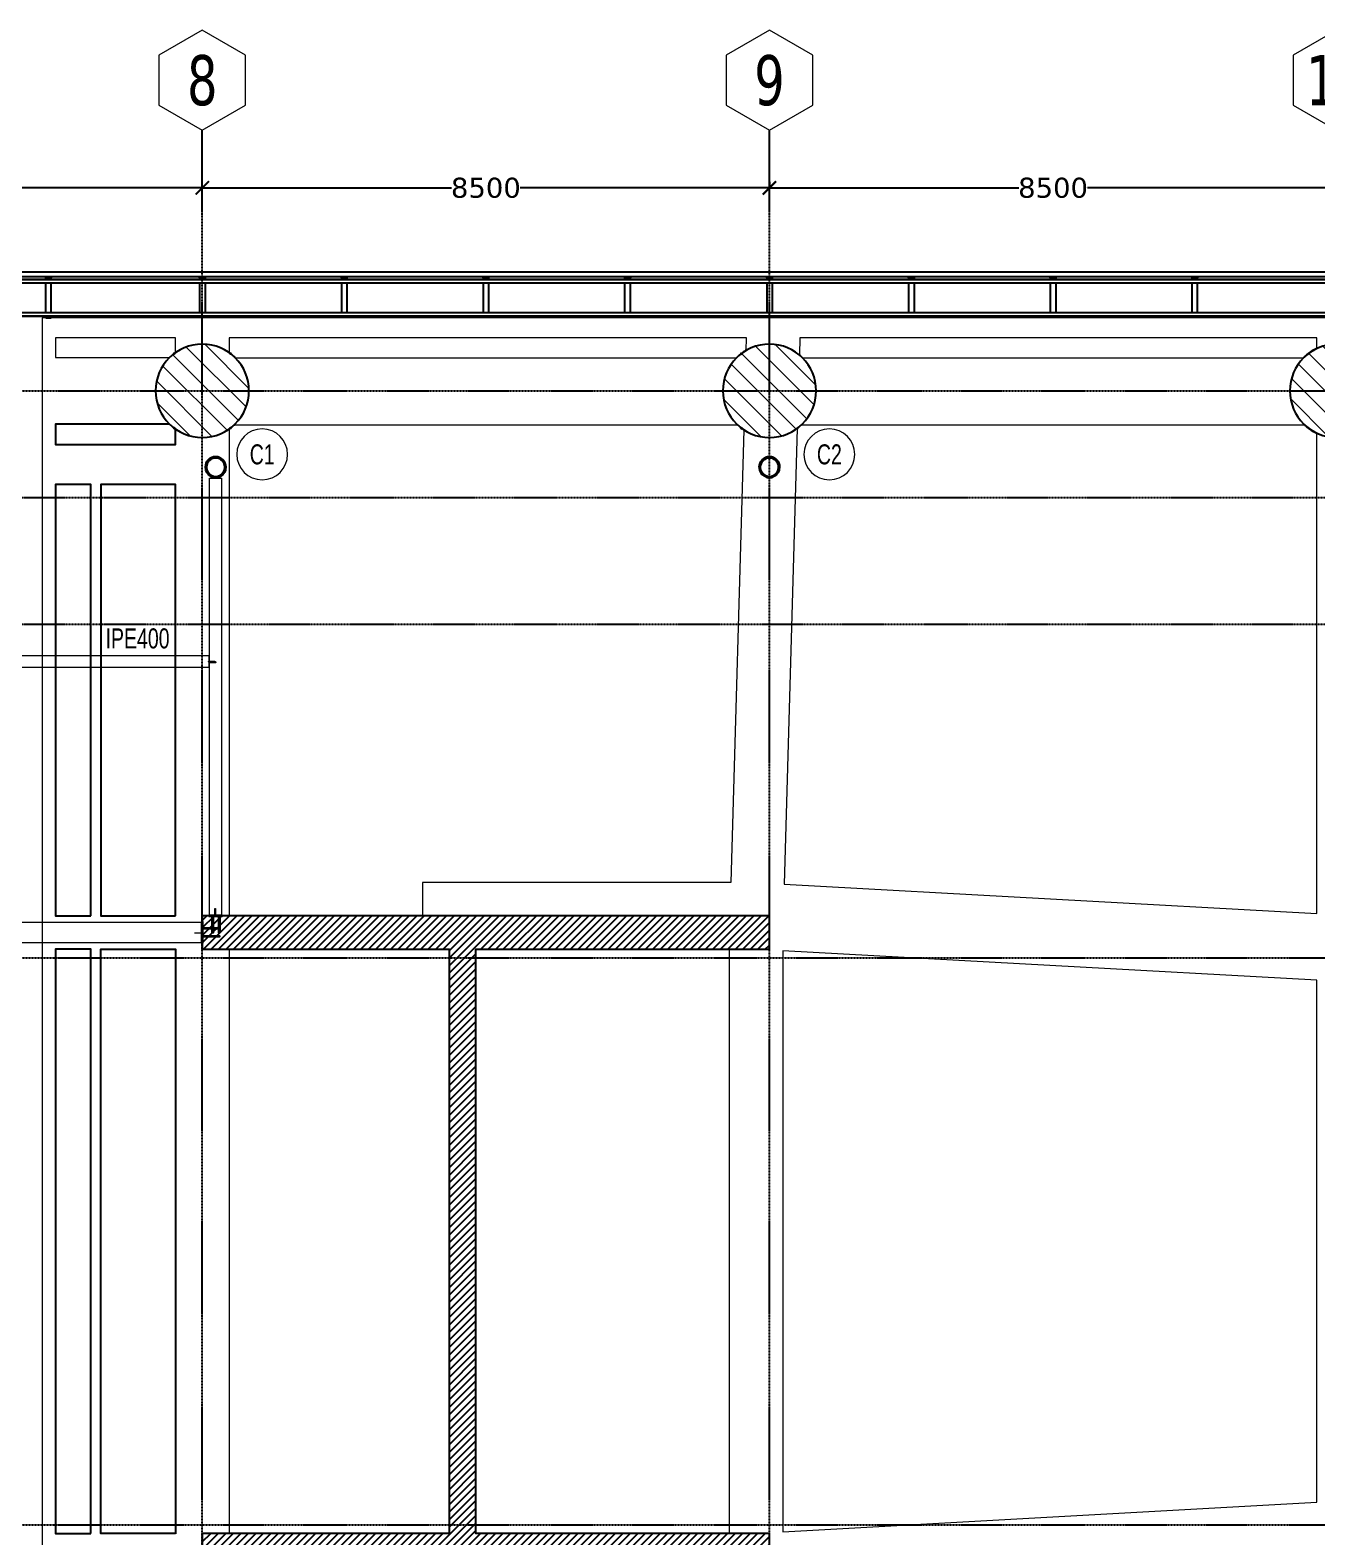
# Model space of a CAD drawing. Header units: millimetres. Extents: x -13767 to 81767, y -11242 to 31862.
# Drawn here: x 5920 to 25203, y 8320 to 30907 of the extents above; entities that cross this region are included whole.
import ezdxf
from ezdxf.enums import TextEntityAlignment as Align

# ---------------------------------------------------------------- set-up
doc = ezdxf.new("R2010")
doc.units = ezdxf.units.MM
doc.header["$LTSCALE"] = 0.95
doc.linetypes.add('Dash', pattern=[0.15875, 0.079375, -0.079375])
doc.linetypes.add('DXK_LINE_DOT3', pattern=[5.9187, 2.979, -0.9799, 0.9799, -0.9799])
for name, color, linetype, lineweight in [('0-1', 250, 'Continuous', 5), ('0-2', 250, 'Dash', 9), ('E_B_PLACA-1', 10, 'Continuous', 25), ('E_B_PLACA-2', 31, 'Continuous', 25), ('E_COLUMNAS', 1, 'Continuous', 18), ('E_COLUMNAS-2', 1, 'Continuous', 25), ('E_COLUMNAS-4', 1, 'Continuous', 35), ('E_TEXTO', 3, 'Continuous', 9), ('E_VIGAS', 5, 'Continuous', 9), ('E_VIGAS-1', 6, 'Continuous', 25), ('E_VIGAS-2', 10, 'Continuous', 25), ('HCB_EJES', 1, 'DXK_LINE_DOT3', 9), ('HCB_VIGAS', 4, 'Continuous', 15), ('S-COLS-HDLN-1', 1, 'Continuous', 35)]:
    doc.layers.add(name, color=color, linetype=linetype, lineweight=lineweight)
for name, color, linetype in [('COTAS', 8, 'Continuous'), ('HCB-ACH_PANT', 253, 'Continuous'), ('HCB-EJES', 1, 'Continuous'), ('HCB-PLATINAS', 5, 'Continuous'), ('HCB-ROTULOS', 2, 'Continuous'), ('HCB_PANTALLAS', 6, 'Continuous'), ('P-PLATINA', 6, 'Continuous')]:
    doc.layers.add(name, color=color, linetype=linetype)
doc.styles.add('Arial Narrow', font='', dxfattribs={"width": 0.85, "height": 0.3})
doc.styles.add('Arial Narrow_2', font='', dxfattribs={"width": 0.85, "height": 0.3})
doc.styles.add('VERDANA', font='verdana.ttf')
doc.styles.get('Arial Narrow').set_extended_font_data('Arial Narrow')
doc.styles.get('Arial Narrow_2').set_extended_font_data('Arial Narrow')
doc.dimstyles.new('1.125', dxfattribs={"dimscale": 0, "dimtxt": 300, "dimasz": 200, "dimexe": 4, "dimexo": 4, "dimgap": 15, "dimtad": 0, "dimdec": 0, "dimzin": 4, "dimdsep": 46, "dimtxsty": 'VERDANA', "dimblk": 'ARCHTICK', "dimcen": -10, "dimclrd": 256, "dimclrt": 3, "dimadec": 0, "dimazin": 0, "dimtfac": 1, "dimtdec": 0, "dimtmove": 2, "dimatfit": 0, "dimldrblk": 'OBLIQUE', "dimfxl": 0.05, "dimtolj": 1, "dimtzin": 0, "dimarcsym": 0})

# ---------------------------------------------------------------- blocks, each defined once
blk = doc.blocks.new('EST_SFM_VIGA-METALICA-SECCION-C - EST_SFM_VIGA-METALICA-UPN160-1558583-_26_00m_N_E_-NIVEL-7 DOC')
at = {"layer": 'E_VIGAS-1'}
for p, q in [((30.113, 0.018), (-30.274, 0.018)), ((-30.269, -0.047), (30.107, -0.047))]:
    blk.add_line(p, q, dxfattribs=at)
blk = doc.blocks.new('EST_SFM_VIGA-METALICA-SECCION-C - EST_SFM_VIGA-METALICA-UPN100-1526554-_26_00m_N_E_-NIVEL-7 DOC')
at = {"layer": 'E_VIGAS-2'}
for p, q in [((34.942, 0.018), (-34.929, 0.018)), ((-34.929, -0.032), (34.942, -0.032))]:
    blk.add_line(p, q, dxfattribs=at)
blk = doc.blocks.new('EST_SFM_VIGA-METALICA-SECCION-C - EST_SFM_VIGA-METALICA-UPN100-1526616-_26_00m_N_E_-NIVEL-7 DOC')
at = {"layer": 'E_VIGAS-2'}
for p, q in [((29.794, 0.032), (-30.582, 0.032)), ((-30.582, -0.018), (29.794, -0.018))]:
    blk.add_line(p, q, dxfattribs=at)
blk = doc.blocks.new('DCTIB_CNI_EST_MOD-1A-FAC_0001_rvt-1-_26_00m_N_E_-NIVEL-7 DOC')
at = {"layer": 'E_B_PLACA-1'}
for p, q in [((-75.147, 167.83), (-5.177, 167.83)), ((-9.976, 167.28), (-70.353, 167.28))]:
    blk.add_line(p, q, dxfattribs=at)
at = {"layer": 'E_B_PLACA-2'}
for p, q in [((-5.177, 167.83), (-75.147, 167.83)), ((-70.353, 167.28), (-9.976, 167.28))]:
    blk.add_line(p, q, dxfattribs=at)
at = {"layer": 'E_VIGAS-1'}
for p, q in [((-68.008, 167.859), (-67.98, 167.859)), ((-68.008, 167.858), (-68.008, 167.859)), ((-67.926, 167.858), (-68.008, 167.858)), ((-68.008, 167.83), (-68.008, 167.858)), ((-67.97, 167.864), (-67.97, 167.878)), ((-67.97, 167.859), (-67.97, 167.864)), ((-67.965, 167.878), (-67.965, 167.864)), ((-67.965, 167.864), (-67.965, 167.859)), ((-67.954, 167.859), (-67.926, 167.859)), ((-67.926, 167.859), (-67.926, 167.858)), ((-67.926, 167.83), (-67.926, 167.858)), ((-65.703, 167.858), (-65.703, 167.859)), ((-65.703, 167.859), (-65.675, 167.859)), ((-65.621, 167.858), (-65.703, 167.858)), ((-65.703, 167.858), (-65.703, 167.83)), ((-65.665, 167.864), (-65.665, 167.878)), ((-65.665, 167.859), (-65.665, 167.864)), ((-65.66, 167.878), (-65.66, 167.864)), ((-65.66, 167.864), (-65.66, 167.859)), ((-65.649, 167.859), (-65.621, 167.859)), ((-65.621, 167.859), (-65.621, 167.858)), ((-65.621, 167.858), (-65.621, 167.83)), ((-63.578, 167.858), (-63.578, 167.859)), ((-63.578, 167.859), (-63.55, 167.859)), ((-63.496, 167.858), (-63.578, 167.858)), ((-63.578, 167.858), (-63.578, 167.83)), ((-63.54, 167.864), (-63.54, 167.878)), ((-63.54, 167.859), (-63.54, 167.864)), ((-63.535, 167.878), (-63.535, 167.864)), ((-63.535, 167.864), (-63.535, 167.859)), ((-63.524, 167.859), (-63.496, 167.859)), ((-63.496, 167.859), (-63.496, 167.858)), ((-63.496, 167.858), (-63.496, 167.83)), ((-61.453, 167.858), (-61.453, 167.859)), ((-61.453, 167.859), (-61.425, 167.859)), ((-61.371, 167.858), (-61.453, 167.858)), ((-61.453, 167.858), (-61.453, 167.83)), ((-61.415, 167.864), (-61.415, 167.878)), ((-61.415, 167.859), (-61.415, 167.864)), ((-61.41, 167.878), (-61.41, 167.864)), ((-61.41, 167.864), (-61.41, 167.859)), ((-61.399, 167.859), (-61.371, 167.859)), ((-61.371, 167.859), (-61.371, 167.858)), ((-61.371, 167.858), (-61.371, 167.83)), ((-59.328, 167.859), (-59.3, 167.859)), ((-59.328, 167.858), (-59.328, 167.859)), ((-59.246, 167.858), (-59.328, 167.858)), ((-59.328, 167.83), (-59.328, 167.858)), ((-59.29, 167.864), (-59.29, 167.878)), ((-59.29, 167.859), (-59.29, 167.864)), ((-59.285, 167.878), (-59.285, 167.864)), ((-59.285, 167.864), (-59.285, 167.859)), ((-59.274, 167.859), (-59.246, 167.859)), ((-59.246, 167.859), (-59.246, 167.858)), ((-59.246, 167.83), (-59.246, 167.858)), ((-57.203, 167.858), (-57.203, 167.859)), ((-57.203, 167.859), (-57.176, 167.859)), ((-57.121, 167.858), (-57.203, 167.858)), ((-57.203, 167.858), (-57.203, 167.83)), ((-57.165, 167.864), (-57.165, 167.878)), ((-57.165, 167.859), (-57.165, 167.864)), ((-57.16, 167.878), (-57.16, 167.864)), ((-57.16, 167.864), (-57.16, 167.859)), ((-57.149, 167.859), (-57.121, 167.859)), ((-57.121, 167.859), (-57.121, 167.858)), ((-57.121, 167.858), (-57.121, 167.83)), ((-55.078, 167.858), (-55.078, 167.859)), ((-55.078, 167.859), (-55.05, 167.859)), ((-54.996, 167.858), (-55.078, 167.858)), ((-55.078, 167.858), (-55.078, 167.83)), ((-55.04, 167.864), (-55.04, 167.878)), ((-55.04, 167.859), (-55.04, 167.864)), ((-55.035, 167.878), (-55.035, 167.864)), ((-55.035, 167.864), (-55.035, 167.859)), ((-55.024, 167.859), (-54.996, 167.859)), ((-54.996, 167.859), (-54.996, 167.858)), ((-54.996, 167.858), (-54.996, 167.83)), ((-52.953, 167.858), (-52.953, 167.859)), ((-52.953, 167.859), (-52.925, 167.859)), ((-52.871, 167.858), (-52.953, 167.858)), ((-52.953, 167.858), (-52.953, 167.83)), ((-52.915, 167.864), (-52.915, 167.878)), ((-52.915, 167.859), (-52.915, 167.864)), ((-52.91, 167.878), (-52.91, 167.864)), ((-52.91, 167.864), (-52.91, 167.859)), ((-52.899, 167.859), (-52.871, 167.859)), ((-52.871, 167.859), (-52.871, 167.858)), ((-52.871, 167.858), (-52.871, 167.83)), ((-50.828, 167.859), (-50.8, 167.859)), ((-50.828, 167.858), (-50.828, 167.859)), ((-50.746, 167.858), (-50.828, 167.858)), ((-50.828, 167.83), (-50.828, 167.858)), ((-50.79, 167.864), (-50.79, 167.878)), ((-50.79, 167.859), (-50.79, 167.864)), ((-50.785, 167.878), (-50.785, 167.864)), ((-50.785, 167.864), (-50.785, 167.859)), ((-50.774, 167.859), (-50.746, 167.859)), ((-50.746, 167.859), (-50.746, 167.858)), ((-50.746, 167.83), (-50.746, 167.858)), ((-68.008, 167.252), (-68.008, 167.28)), ((-67.926, 167.252), (-68.008, 167.252)), ((-67.926, 167.252), (-67.926, 167.28)), ((-65.703, 167.28), (-65.703, 167.263)), ((-65.621, 167.263), (-65.703, 167.263)), ((-65.621, 167.28), (-65.621, 167.263)), ((-63.578, 167.28), (-63.578, 167.263)), ((-63.496, 167.263), (-63.578, 167.263)), ((-63.496, 167.28), (-63.496, 167.263)), ((-61.453, 167.28), (-61.453, 167.263)), ((-61.371, 167.263), (-61.453, 167.263)), ((-61.371, 167.28), (-61.371, 167.263)), ((-59.328, 167.263), (-59.328, 167.28)), ((-59.246, 167.263), (-59.328, 167.263)), ((-59.246, 167.263), (-59.246, 167.28)), ((-57.203, 167.28), (-57.203, 167.263)), ((-57.121, 167.263), (-57.203, 167.263)), ((-57.121, 167.28), (-57.121, 167.263)), ((-55.078, 167.28), (-55.078, 167.263)), ((-54.996, 167.263), (-55.078, 167.263)), ((-54.996, 167.28), (-54.996, 167.263)), ((-52.953, 167.28), (-52.953, 167.26)), ((-52.871, 167.26), (-52.953, 167.26)), ((-52.871, 167.28), (-52.871, 167.26)), ((-50.828, 167.263), (-50.828, 167.28)), ((-50.746, 167.263), (-50.828, 167.263)), ((-50.746, 167.263), (-50.746, 167.28))]:
    blk.add_line(p, q, dxfattribs=at)
for points, knots in [([(-67.97, 167.864), (-67.97, 167.863), (-67.97, 167.862), (-67.972, 167.86), (-67.973, 167.86), (-67.975, 167.859), (-67.976, 167.859), (-67.977, 167.859), (-67.979, 167.859), (-67.98, 167.859)], [0, 0, 0, 0, 0.285714, 0.428571, 0.571429, 0.678571, 0.732143, 0.785714, 1, 1, 1, 1]), ([(-67.98, 167.859), (-67.979, 167.859), (-67.978, 167.859), (-67.975, 167.859), (-67.973, 167.86), (-67.971, 167.86), (-67.97, 167.862), (-67.97, 167.863), (-67.97, 167.864)], [0, 0, 0, 0, 0.142857, 0.285714, 0.428571, 0.571429, 0.785714, 1, 1, 1, 1]), ([(-67.965, 167.864), (-67.965, 167.863), (-67.964, 167.862), (-67.963, 167.86), (-67.961, 167.86), (-67.96, 167.859), (-67.959, 167.859), (-67.957, 167.859), (-67.955, 167.859), (-67.954, 167.859)], [0, 0, 0, 0, 0.285714, 0.428571, 0.571429, 0.678571, 0.732143, 0.785714, 1, 1, 1, 1]), ([(-67.954, 167.859), (-67.955, 167.859), (-67.956, 167.859), (-67.959, 167.859), (-67.961, 167.86), (-67.963, 167.86), (-67.964, 167.862), (-67.965, 167.863), (-67.965, 167.864)], [0, 0, 0, 0, 0.142857, 0.285714, 0.428571, 0.571429, 0.785714, 1, 1, 1, 1]), ([(-65.675, 167.859), (-65.674, 167.859), (-65.673, 167.859), (-65.67, 167.859), (-65.668, 167.86), (-65.666, 167.86), (-65.665, 167.862), (-65.665, 167.863), (-65.665, 167.864)], [0, 0, 0, 0, 0.142857, 0.285714, 0.428571, 0.571429, 0.785714, 1, 1, 1, 1]), ([(-65.665, 167.864), (-65.665, 167.863), (-65.665, 167.862), (-65.667, 167.86), (-65.668, 167.86), (-65.67, 167.859), (-65.671, 167.859), (-65.672, 167.859), (-65.674, 167.859), (-65.675, 167.859)], [0, 0, 0, 0, 0.285714, 0.428571, 0.571429, 0.678571, 0.732143, 0.785714, 1, 1, 1, 1]), ([(-65.649, 167.859), (-65.65, 167.859), (-65.651, 167.859), (-65.654, 167.859), (-65.656, 167.86), (-65.658, 167.86), (-65.659, 167.862), (-65.66, 167.863), (-65.66, 167.864)], [0, 0, 0, 0, 0.142857, 0.285714, 0.428571, 0.571429, 0.785714, 1, 1, 1, 1]), ([(-65.66, 167.864), (-65.66, 167.863), (-65.659, 167.862), (-65.658, 167.86), (-65.656, 167.86), (-65.655, 167.859), (-65.654, 167.859), (-65.652, 167.859), (-65.65, 167.859), (-65.649, 167.859)], [0, 0, 0, 0, 0.285714, 0.428571, 0.571429, 0.678571, 0.732143, 0.785714, 1, 1, 1, 1]), ([(-63.55, 167.859), (-63.549, 167.859), (-63.548, 167.859), (-63.545, 167.859), (-63.543, 167.86), (-63.541, 167.86), (-63.54, 167.862), (-63.54, 167.863), (-63.54, 167.864)], [0, 0, 0, 0, 0.142857, 0.285714, 0.428571, 0.571429, 0.785714, 1, 1, 1, 1]), ([(-63.54, 167.864), (-63.54, 167.863), (-63.54, 167.862), (-63.542, 167.86), (-63.543, 167.86), (-63.545, 167.859), (-63.546, 167.859), (-63.547, 167.859), (-63.549, 167.859), (-63.55, 167.859)], [0, 0, 0, 0, 0.285714, 0.428571, 0.571429, 0.678571, 0.732143, 0.785714, 1, 1, 1, 1]), ([(-63.524, 167.859), (-63.525, 167.859), (-63.526, 167.859), (-63.529, 167.859), (-63.531, 167.86), (-63.533, 167.86), (-63.534, 167.862), (-63.535, 167.863), (-63.535, 167.864)], [0, 0, 0, 0, 0.142857, 0.285714, 0.428571, 0.571429, 0.785714, 1, 1, 1, 1]), ([(-63.535, 167.864), (-63.535, 167.863), (-63.534, 167.862), (-63.533, 167.86), (-63.531, 167.86), (-63.53, 167.859), (-63.529, 167.859), (-63.527, 167.859), (-63.525, 167.859), (-63.524, 167.859)], [0, 0, 0, 0, 0.285714, 0.428571, 0.571429, 0.678571, 0.732143, 0.785714, 1, 1, 1, 1]), ([(-61.425, 167.859), (-61.424, 167.859), (-61.423, 167.859), (-61.42, 167.859), (-61.418, 167.86), (-61.416, 167.86), (-61.415, 167.862), (-61.415, 167.863), (-61.415, 167.864)], [0, 0, 0, 0, 0.142857, 0.285714, 0.428571, 0.571429, 0.785714, 1, 1, 1, 1]), ([(-61.415, 167.864), (-61.415, 167.863), (-61.415, 167.862), (-61.417, 167.86), (-61.418, 167.86), (-61.42, 167.859), (-61.421, 167.859), (-61.422, 167.859), (-61.424, 167.859), (-61.425, 167.859)], [0, 0, 0, 0, 0.285714, 0.428571, 0.571429, 0.678571, 0.732143, 0.785714, 1, 1, 1, 1]), ([(-61.399, 167.859), (-61.4, 167.859), (-61.401, 167.859), (-61.404, 167.859), (-61.406, 167.86), (-61.408, 167.86), (-61.409, 167.862), (-61.41, 167.863), (-61.41, 167.864)], [0, 0, 0, 0, 0.142857, 0.285714, 0.428571, 0.571429, 0.785714, 1, 1, 1, 1]), ([(-61.41, 167.864), (-61.41, 167.863), (-61.409, 167.862), (-61.408, 167.86), (-61.406, 167.86), (-61.405, 167.859), (-61.404, 167.859), (-61.402, 167.859), (-61.4, 167.859), (-61.399, 167.859)], [0, 0, 0, 0, 0.285714, 0.428571, 0.571429, 0.678571, 0.732143, 0.785714, 1, 1, 1, 1]), ([(-59.29, 167.864), (-59.29, 167.863), (-59.29, 167.862), (-59.292, 167.86), (-59.293, 167.86), (-59.295, 167.859), (-59.296, 167.859), (-59.297, 167.859), (-59.299, 167.859), (-59.3, 167.859)], [0, 0, 0, 0, 0.285714, 0.428571, 0.571429, 0.678571, 0.732143, 0.785714, 1, 1, 1, 1]), ([(-59.3, 167.859), (-59.299, 167.859), (-59.298, 167.859), (-59.295, 167.859), (-59.293, 167.86), (-59.291, 167.86), (-59.29, 167.862), (-59.29, 167.863), (-59.29, 167.864)], [0, 0, 0, 0, 0.142857, 0.285714, 0.428571, 0.571429, 0.785714, 1, 1, 1, 1]), ([(-59.285, 167.864), (-59.285, 167.863), (-59.284, 167.862), (-59.283, 167.86), (-59.281, 167.86), (-59.28, 167.859), (-59.279, 167.859), (-59.277, 167.859), (-59.275, 167.859), (-59.274, 167.859)], [0, 0, 0, 0, 0.285714, 0.428571, 0.571429, 0.678571, 0.732143, 0.785714, 1, 1, 1, 1]), ([(-59.274, 167.859), (-59.275, 167.859), (-59.276, 167.859), (-59.279, 167.859), (-59.281, 167.86), (-59.283, 167.86), (-59.284, 167.862), (-59.285, 167.863), (-59.285, 167.864)], [0, 0, 0, 0, 0.142857, 0.285714, 0.428571, 0.571429, 0.785714, 1, 1, 1, 1]), ([(-57.176, 167.859), (-57.175, 167.859), (-57.173, 167.859), (-57.171, 167.859), (-57.168, 167.86), (-57.167, 167.86), (-57.165, 167.862), (-57.165, 167.863), (-57.165, 167.864)], [0, 0, 0, 0, 0.142857, 0.285714, 0.428571, 0.571429, 0.785714, 1, 1, 1, 1]), ([(-57.165, 167.864), (-57.165, 167.863), (-57.165, 167.862), (-57.167, 167.86), (-57.168, 167.86), (-57.17, 167.859), (-57.171, 167.859), (-57.173, 167.859), (-57.174, 167.859), (-57.176, 167.859)], [0, 0, 0, 0, 0.285714, 0.428571, 0.571429, 0.678571, 0.732143, 0.785714, 1, 1, 1, 1]), ([(-57.149, 167.859), (-57.15, 167.859), (-57.152, 167.859), (-57.154, 167.859), (-57.156, 167.86), (-57.158, 167.86), (-57.16, 167.862), (-57.16, 167.863), (-57.16, 167.864)], [0, 0, 0, 0, 0.142857, 0.285714, 0.428571, 0.571429, 0.785714, 1, 1, 1, 1]), ([(-57.16, 167.864), (-57.16, 167.863), (-57.159, 167.862), (-57.158, 167.86), (-57.156, 167.86), (-57.155, 167.859), (-57.154, 167.859), (-57.152, 167.859), (-57.15, 167.859), (-57.149, 167.859)], [0, 0, 0, 0, 0.285714, 0.428571, 0.571429, 0.678571, 0.732143, 0.785714, 1, 1, 1, 1]), ([(-55.05, 167.859), (-55.049, 167.859), (-55.048, 167.859), (-55.045, 167.859), (-55.043, 167.86), (-55.041, 167.86), (-55.04, 167.862), (-55.04, 167.863), (-55.04, 167.864)], [0, 0, 0, 0, 0.142857, 0.285714, 0.428571, 0.571429, 0.785714, 1, 1, 1, 1]), ([(-55.04, 167.864), (-55.04, 167.863), (-55.04, 167.862), (-55.042, 167.86), (-55.043, 167.86), (-55.045, 167.859), (-55.046, 167.859), (-55.047, 167.859), (-55.049, 167.859), (-55.05, 167.859)], [0, 0, 0, 0, 0.285714, 0.428571, 0.571429, 0.678571, 0.732143, 0.785714, 1, 1, 1, 1]), ([(-55.024, 167.859), (-55.025, 167.859), (-55.026, 167.859), (-55.029, 167.859), (-55.031, 167.86), (-55.033, 167.86), (-55.034, 167.862), (-55.035, 167.863), (-55.035, 167.864)], [0, 0, 0, 0, 0.142857, 0.285714, 0.428571, 0.571429, 0.785714, 1, 1, 1, 1]), ([(-55.035, 167.864), (-55.035, 167.863), (-55.034, 167.862), (-55.033, 167.86), (-55.031, 167.86), (-55.03, 167.859), (-55.029, 167.859), (-55.027, 167.859), (-55.025, 167.859), (-55.024, 167.859)], [0, 0, 0, 0, 0.285714, 0.428571, 0.571429, 0.678571, 0.732143, 0.785714, 1, 1, 1, 1]), ([(-52.925, 167.859), (-52.924, 167.859), (-52.923, 167.859), (-52.92, 167.859), (-52.918, 167.86), (-52.916, 167.86), (-52.915, 167.862), (-52.915, 167.863), (-52.915, 167.864)], [0, 0, 0, 0, 0.142857, 0.285714, 0.428571, 0.571429, 0.785714, 1, 1, 1, 1]), ([(-52.915, 167.864), (-52.915, 167.863), (-52.915, 167.862), (-52.917, 167.86), (-52.918, 167.86), (-52.92, 167.859), (-52.921, 167.859), (-52.922, 167.859), (-52.924, 167.859), (-52.925, 167.859)], [0, 0, 0, 0, 0.285714, 0.428571, 0.571429, 0.678571, 0.732143, 0.785714, 1, 1, 1, 1]), ([(-52.899, 167.859), (-52.9, 167.859), (-52.901, 167.859), (-52.904, 167.859), (-52.906, 167.86), (-52.908, 167.86), (-52.909, 167.862), (-52.91, 167.863), (-52.91, 167.864)], [0, 0, 0, 0, 0.142857, 0.285714, 0.428571, 0.571429, 0.785714, 1, 1, 1, 1]), ([(-52.91, 167.864), (-52.91, 167.863), (-52.909, 167.862), (-52.908, 167.86), (-52.906, 167.86), (-52.905, 167.859), (-52.904, 167.859), (-52.902, 167.859), (-52.9, 167.859), (-52.899, 167.859)], [0, 0, 0, 0, 0.285714, 0.428571, 0.571429, 0.678571, 0.732143, 0.785714, 1, 1, 1, 1]), ([(-50.79, 167.864), (-50.79, 167.863), (-50.79, 167.862), (-50.792, 167.86), (-50.793, 167.86), (-50.795, 167.859), (-50.796, 167.859), (-50.797, 167.859), (-50.799, 167.859), (-50.8, 167.859)], [0, 0, 0, 0, 0.285714, 0.428571, 0.571429, 0.678571, 0.732143, 0.785714, 1, 1, 1, 1]), ([(-50.8, 167.859), (-50.799, 167.859), (-50.798, 167.859), (-50.795, 167.859), (-50.793, 167.86), (-50.791, 167.86), (-50.79, 167.862), (-50.79, 167.863), (-50.79, 167.864)], [0, 0, 0, 0, 0.142857, 0.285714, 0.428571, 0.571429, 0.785714, 1, 1, 1, 1]), ([(-50.785, 167.864), (-50.785, 167.863), (-50.784, 167.862), (-50.783, 167.86), (-50.781, 167.86), (-50.78, 167.859), (-50.779, 167.859), (-50.777, 167.859), (-50.775, 167.859), (-50.774, 167.859)], [0, 0, 0, 0, 0.285714, 0.428571, 0.571429, 0.678571, 0.732143, 0.785714, 1, 1, 1, 1]), ([(-50.774, 167.859), (-50.775, 167.859), (-50.776, 167.859), (-50.779, 167.859), (-50.781, 167.86), (-50.783, 167.86), (-50.784, 167.862), (-50.785, 167.863), (-50.785, 167.864)], [0, 0, 0, 0, 0.142857, 0.285714, 0.428571, 0.571429, 0.785714, 1, 1, 1, 1])]:
    blk.add_open_spline(points, degree=3, knots=knots, dxfattribs=at)
at = {"layer": 'E_VIGAS-2'}
for p, q in [((-68.008, 167.33), (-68.008, 167.78)), ((-67.926, 167.33), (-67.926, 167.78)), ((-65.703, 167.78), (-65.703, 167.33)), ((-65.621, 167.78), (-65.621, 167.33)), ((-63.578, 167.78), (-63.578, 167.33)), ((-63.496, 167.78), (-63.496, 167.33)), ((-61.453, 167.78), (-61.453, 167.33)), ((-61.371, 167.78), (-61.371, 167.33)), ((-59.328, 167.33), (-59.328, 167.78)), ((-59.246, 167.33), (-59.246, 167.78)), ((-57.203, 167.78), (-57.203, 167.33)), ((-57.121, 167.78), (-57.121, 167.33)), ((-55.078, 167.78), (-55.078, 167.33)), ((-54.996, 167.78), (-54.996, 167.33)), ((-52.953, 167.78), (-52.953, 167.33)), ((-52.871, 167.78), (-52.871, 167.33)), ((-50.828, 167.33), (-50.828, 167.78)), ((-50.746, 167.33), (-50.746, 167.78))]:
    blk.add_line(p, q, dxfattribs=at)
at = {"layer": 'E_VIGAS-1'}
for name, p in [('EST_SFM_VIGA-METALICA-SECCION-C - EST_SFM_VIGA-METALICA-UPN160-1558583-_26_00m_N_E_-NIVEL-7 DOC', (-40.084, 167.925)), ('EST_SFM_VIGA-METALICA-SECCION-C - EST_SFM_VIGA-METALICA-UPN100-1526554-_26_00m_N_E_-NIVEL-7 DOC', (-40.169, 167.812)), ('EST_SFM_VIGA-METALICA-SECCION-C - EST_SFM_VIGA-METALICA-UPN100-1526616-_26_00m_N_E_-NIVEL-7 DOC', (-39.77, 167.298))]:
    blk.add_blockref(name, p, dxfattribs=at)
blk = doc.blocks.new('EST_SCM_COLUMNA-SECCION-CIRCULAR - EST_SCM_COLUMNA-CONCRETO-CIRCULAR_Ø_140cm-1247708-_26_00m_N_E_-NIVEL-7 DOC')
at = {"layer": 'E_COLUMNAS'}
h = blk.add_hatch(dxfattribs=at)
h.set_pattern_fill('FP_10', color=256, style=0, pattern_type=2)
h.set_pattern_definition([(135, (65.662, -166.162), (-0.15909903, -0.15909903), [])])
h.paths.add_polyline_path([(0, -0.7), (0.091, -0.694), (0.181, -0.676), (0.268, -0.647), (0.35, -0.606), (0.426, -0.555), (0.495, -0.495), (0.555, -0.426), (0.606, -0.35), (0.647, -0.268), (0.676, -0.181), (0.694, -0.091), (0.7, 0), (0.694, 0.093), (0.675, 0.183), (0.645, 0.271), (0.603, 0.354), (0.551, 0.431), (0.489, 0.5), (0.426, 0.555), (0.339, 0.612), (0.255, 0.651), (0.169, 0.679), (0.079, 0.695), (0, 0.7), (-0.091, 0.694), (-0.181, 0.676), (-0.268, 0.647), (-0.35, 0.606), (-0.426, 0.555), (-0.495, 0.495), (-0.555, 0.426), (-0.606, 0.35), (-0.649, 0.261), (-0.676, 0.181), (-0.694, 0.091), (-0.7, 0), (-0.694, -0.093), (-0.675, -0.183), (-0.645, -0.271), (-0.603, -0.354), (-0.551, -0.431), (-0.489, -0.5), (-0.426, -0.555), (-0.35, -0.606), (-0.255, -0.651), (-0.172, -0.678), (-0.091, -0.694)])
at = {"layer": 'E_COLUMNAS-2'}
for start, end in [(0, 180), (180, 0)]:
    blk.add_arc((0, 0), 0.7, start, end, dxfattribs=at)
blk = doc.blocks.new('EST_SCM_COLUMNA-SECCION-CIRCULAR - EST_SCM_COLUMNA-CONCRETO-CIRCULAR_Ø_140cm-V12-_26_00m_N_E_-NIVEL-7 DOC')
at = {"layer": 'E_COLUMNAS'}
h = blk.add_hatch(dxfattribs=at)
h.set_pattern_fill('FP_11', color=256, style=0, pattern_type=2)
h.set_pattern_definition([(135, (48.662, -166.162), (-0.15909903, -0.15909903), [])])
h.paths.add_polyline_path([(0, -0.7), (0.091, -0.694), (0.181, -0.676), (0.268, -0.647), (0.35, -0.606), (0.426, -0.555), (0.495, -0.495), (0.555, -0.426), (0.606, -0.35), (0.647, -0.268), (0.676, -0.181), (0.694, -0.091), (0.7, 0), (0.694, 0.093), (0.675, 0.183), (0.645, 0.271), (0.603, 0.354), (0.551, 0.431), (0.485, 0.503), (0.426, 0.555), (0.347, 0.608), (0.265, 0.648), (0.179, 0.677), (0.089, 0.694), (0, 0.7), (-0.091, 0.694), (-0.181, 0.676), (-0.268, 0.647), (-0.35, 0.606), (-0.426, 0.555), (-0.495, 0.495), (-0.555, 0.426), (-0.606, 0.35), (-0.649, 0.261), (-0.676, 0.181), (-0.694, 0.091), (-0.7, 0), (-0.694, -0.093), (-0.675, -0.183), (-0.645, -0.271), (-0.603, -0.354), (-0.551, -0.431), (-0.487, -0.502), (-0.426, -0.555), (-0.347, -0.608), (-0.265, -0.648), (-0.179, -0.677), (-0.091, -0.694)])
at = {"layer": 'E_COLUMNAS-2'}
for start, end in [(0, 180), (180, 0)]:
    blk.add_arc((0, 0), 0.7, start, end, dxfattribs=at)
blk = doc.blocks.new('EST_SCM_COLUMNA-METALICA-SECCION-CIRCULAR - EST_SCM_COLUMNA-TUBULAR-CIRCULAR_PTEØ_12__e_10_3mm-2692969-_26_00m_N_E_-NIVEL-7 DOC')
at = {"layer": 'S-COLS-HDLN-1'}
for radius, start, end in [(0.152, 0, 180), (0.152, 180, 0), (0.142, 0, 180), (0.142, 180, 0)]:
    blk.add_arc((0, 0), radius, start, end, dxfattribs=at)
blk = doc.blocks.new('_ArchTick')
at = {"color": 0, "linetype": 'ByBlock', "const_width": 0.15}
blk.add_lwpolyline([(-0.5, -0.5), (0.5, 0.5)], dxfattribs=at)
blk = doc.blocks.new('*D112')
at = {"layer": 'COTAS', "color": 0, "lineweight": -2, "transparency": 16777216}
blk.add_line((0, 28629), (0, 28538), dxfattribs=at)
at = {"layer": 'COTAS', "lineweight": -2, "transparency": 16777216}
for p, q in [((0, 28542), (3736, 28542)), ((8500, 28542), (4764, 28542))]:
    blk.add_line(p, q, dxfattribs=at)
at = {"layer": 'Defpoints', "color": 0, "transparency": 16777216}
for p in [(0, 28633), (8500, 28542), (8500, 28542)]:
    blk.add_point(p, dxfattribs=at)
at = {"layer": 'COTAS', "lineweight": -2, "transparency": 16777216, "xscale": 200, "yscale": 200, "zscale": 200, "rotation": 180}
blk.add_blockref('_ArchTick', (0, 28542), dxfattribs=at)
at = {"layer": 'COTAS', "lineweight": -2, "transparency": 16777216, "xscale": 200, "yscale": 200, "zscale": 200}
blk.add_blockref('_ArchTick', (8500, 28542), dxfattribs=at)
at = {"layer": 'COTAS', "color": 3, "transparency": 16777216, "insert": (4250, 28542), "char_height": 300, "attachment_point": 5, "style": 'VERDANA'}
blk.add_mtext('\\A1;8500', dxfattribs=at)
blk = doc.blocks.new('_Oblique')
at = {"color": 0, "linetype": 'ByBlock', "lineweight": -2}
blk.add_line((-0.5, -0.5), (0.5, 0.5), dxfattribs=at)
blk = doc.blocks.new('*D113')
at = {"layer": 'COTAS', "lineweight": -2, "transparency": 16777216}
for p, q in [((8500, 28542), (12236, 28542)), ((17000, 28542), (13264, 28542))]:
    blk.add_line(p, q, dxfattribs=at)
at = {"layer": 'COTAS', "color": 0, "lineweight": -2, "transparency": 16777216}
blk.add_line((17000, 28635), (17000, 28538), dxfattribs=at)
at = {"layer": 'Defpoints', "color": 0, "transparency": 16777216}
for p in [(8500, 28542), (17000, 28639), (17000, 28542)]:
    blk.add_point(p, dxfattribs=at)
at = {"layer": 'COTAS', "lineweight": -2, "transparency": 16777216, "xscale": 200, "yscale": 200, "zscale": 200, "rotation": 180}
blk.add_blockref('_ArchTick', (8500, 28542), dxfattribs=at)
at = {"layer": 'COTAS', "lineweight": -2, "transparency": 16777216, "xscale": 200, "yscale": 200, "zscale": 200}
blk.add_blockref('_ArchTick', (17000, 28542), dxfattribs=at)
at = {"layer": 'COTAS', "color": 3, "transparency": 16777216, "insert": (12750, 28542), "char_height": 300, "attachment_point": 5, "style": 'VERDANA'}
blk.add_mtext('\\A1;8500', dxfattribs=at)
blk = doc.blocks.new('*D114')
at = {"layer": 'COTAS', "color": 0, "lineweight": -2, "transparency": 16777216}
blk.add_line((25500, 28763), (25500, 28538), dxfattribs=at)
at = {"layer": 'COTAS', "lineweight": -2, "transparency": 16777216}
for p, q in [((17000, 28542), (20736, 28542)), ((25500, 28542), (21764, 28542))]:
    blk.add_line(p, q, dxfattribs=at)
at = {"layer": 'Defpoints', "color": 0, "transparency": 16777216}
for p in [(25500, 28767), (17000, 28542), (25500, 28542)]:
    blk.add_point(p, dxfattribs=at)
at = {"layer": 'COTAS', "lineweight": -2, "transparency": 16777216, "xscale": 200, "yscale": 200, "zscale": 200, "rotation": 180}
blk.add_blockref('_ArchTick', (17000, 28542), dxfattribs=at)
at = {"layer": 'COTAS', "lineweight": -2, "transparency": 16777216, "xscale": 200, "yscale": 200, "zscale": 200}
blk.add_blockref('_ArchTick', (25500, 28542), dxfattribs=at)
at = {"layer": 'COTAS', "color": 3, "transparency": 16777216, "insert": (21250, 28542), "char_height": 300, "attachment_point": 5, "style": 'VERDANA'}
blk.add_mtext('\\A1;8500', dxfattribs=at)
blk = doc.blocks.new('CNI_TAG COLUMNAS CONCRETO MARCA - CNI_COLUMNA CONCRETO-582370-PLANTA TIPO PISO 18 A PISO 23')
at = {"layer": 'E_TEXTO'}
for start, end in [(360, 180), (180, 360)]:
    blk.add_arc((0.00026, -0.00015), 0.00254, start, end, dxfattribs=at)

msp = doc.modelspace()

# ---------------------------------------------------------------- hatches: boundary and pattern name
at = {"layer": 'E_COLUMNAS'}
h = msp.add_hatch(dxfattribs=at)
h.set_pattern_fill('FP_5', color=256, scale=1000, style=0, pattern_type=2)
h.set_pattern_definition([(135, (74162.12, -140662.38), (-159.09903, -159.09903), [])])
h.paths.add_polyline_path([(17000, 24800), (17100.8, 24807.9), (17192.8, 24827.8), (17274, 24856.3), (17351, 24894.5), (17426.2, 24944.7), (17495, 25005.1), (17555.4, 25073.9), (17606.2, 25150), (17646.7, 25232.2), (17676.2, 25318.9), (17694, 25408.7), (17700, 25500), (17693.8, 25592.6), (17675.4, 25683.5), (17645.1, 25771.2), (17603.5, 25854.2), (17548.5, 25934), (17489.3, 26000), (17417.8, 26061), (17341.6, 26110.4), (17267.9, 26146.8), (17181.2, 26176.2), (17080.5, 26194.8), (16992.1, 26199.5), (16899.7, 26192.3), (16811.1, 26173.6), (16732.1, 26146.8), (16650, 26106.3), (16572.8, 26054.4), (16505, 25995), (16444.7, 25926.2), (16393.8, 25850), (16350.8, 25760.6), (16323.9, 25681.2), (16306, 25591.4), (16300, 25500), (16306.2, 25407.5), (16324.7, 25316.6), (16354.9, 25228.9), (16396.6, 25145.9), (16448.8, 25069.2), (16510.8, 25000), (16573.9, 24944.7), (16650, 24893.8), (16732.1, 24853.3), (16818.9, 24823.9), (16908.7, 24806), (16992.5, 24800.5)])
at = {"layer": 'HCB-ACH_PANT'}
h = msp.add_hatch(dxfattribs=at)
h.set_pattern_fill('ANSI31', color=256, scale=25)
h.set_pattern_definition([(45, (-21179.38, -55448.74), (-56.1266, 56.1266), [])])
h.paths.add_polyline_path([(8500.2, 8370.2), (8500.2, 7870.2), (17000.2, 7870.2), (17000.2, 8370.2), (12600.2, 8370.2), (12600.2, 17130.2), (17000.2, 17130.2), (17000.2, 17630.2), (8500.2, 17630.2), (8500.2, 17130.2), (12200.2, 17130.2), (12200.2, 8370.2)])

# ---------------------------------------------------------------- linework, layer by layer
at = {"layer": '0-2'}
msp.add_line((12196.5, 17130.2), (12197.1, 17130.6), dxfattribs=at)
at = {"layer": 'E_COLUMNAS-2'}
msp.add_lwpolyline([(16300, 25500, 1), (17700, 25500, 1)], format="xyb", close=True, dxfattribs=at)
for centre, start, end in [((8500, 25500), 128.26155, 134.41555), ((8500, 25500), 124.85542, 126.62485), ((8500, 25500), 53.3785, 55.15561), ((8500, 25500), 45.58446, 51.73891), ((17000, 25500), 128.22727, 134.41616), ((17000, 25500), 120.90041, 126.47275), ((17000, 25500), 119.31047, 119.68989), ((17000, 25500), 45.58515, 49.42594), ((25500, 25500), 131.07467, 134.41505), ((25500, 25500), 123.64742, 127.22476), ((25500, 25500), 116.22984, 119.7735), ((8500, 25500), 225.58445, 231.73845), ((8500, 25500), 233.37521, 235.14478), ((8500, 25500), 304.84459, 306.62156), ((8500, 25500), 308.2611, 314.41554), ((17000, 25500), 225.58563, 231.99285), ((17000, 25500), 233.95535, 237.21368), ((17000, 25500), 307.09821, 307.32861), ((17000, 25500), 307.88164, 314.41635), ((25500, 25500), 225.58495, 228.92533), ((25500, 25500), 232.77524, 236.35258), ((25500, 25500), 240.2265, 243.77016)]:
    msp.add_arc(centre, 700, start, end, dxfattribs=at)
at = {"layer": 'E_VIGAS', "color": 30, "true_color": 0xf26722}
for p, q in [((16500.1, 25990), (8999.9, 25990)), ((25000.1, 25990), (17499.9, 25990)), ((8901, 24915.5), (8901, 17620.2)), ((8990.9, 24990), (16511.1, 24990)), ((17490.9, 24990), (25011.1, 24990)), ((8901, 17120.2), (8901, 8360.2))]:
    msp.add_line(p, q, dxfattribs=at)
msp.add_lwpolyline([(6101, 26595.9), (6101.1, -1095.9), (61901.3, -1095.8), (61901.2, 26595.9)], close=True, dxfattribs=at)
for points in [[(8101, 26074.4), (8101, 26295.9), (6301, 26295.9), (6301, 26000), (8011.1, 26000)], [(16650.1, 26105.7), (16655.5, 26295.9), (8901, 26295.9), (8901, 26074.5)], [(25201, 26132.5), (25201, 26295.9), (17455.8, 26295.9), (17448.5, 26038.3)], [(16616.1, 24915.3), (16422.5, 18130.1), (11801, 18130.1), (11801, 17632.5)], [(17417, 24937), (17222.1, 18106.5), (25201, 17664.9), (25201, 24867.5)], [(16401.2, 8370.1), (16401.2, 8370.1), (16401.2, 17130.1), (16401.2, 17130.1)], [(17201.2, 8397.1), (25201, 8839), (25201, 16663.3), (17201.2, 17106.1), (17201.2, 8397.1)]]:
    msp.add_lwpolyline(points, dxfattribs=at)
at = {"layer": 'E_VIGAS-1', "color": 30, "true_color": 0xf26722}
for points in [[(8010.2, 25000), (6300.1, 25000), (6300.1, 24697.7), (8100, 24697.7), (8100, 24925.6)], [(8100, 17630.1), (8100, 24097.7), (6980.1, 24097.7), (6980.1, 17630.1), (8100, 17630.1)], [(8100.1, 8370.1), (6980.3, 8370.1), (6980.2, 17130.1), (8100, 17130.1), (8100.1, 8367.7)]]:
    msp.add_lwpolyline(points, dxfattribs=at)
for points in [[(6830.3, 17630.1), (6830.3, 24097.7), (6300.1, 24097.7), (6300.1, 17630.1)], [(6830.3, 8370.1), (6830.3, 17130.1), (6300.1, 17130.1), (6300.1, 8370.1)]]:
    msp.add_lwpolyline(points, close=True, dxfattribs=at)
at = {"layer": 'HCB-EJES', "linetype": 'DXK_LINE_DOT3'}
for p, q in [((8499.9, -3906.8), (8499.9, 29407)), ((16999.9, -3906.8), (16999.9, 29407)), ((-12267.2, 25500), (80267.2, 25500)), ((-8311, 23900.1), (76311, 23900.1)), ((-8311, 22000), (76311, 22000)), ((-12267.2, 17000), (80267.2, 17000)), ((-12267.2, 8500), (80267.2, 8500))]:
    msp.add_line(p, q, dxfattribs=at)
at = {"layer": 'HCB-PLATINAS', "color": 4}
for points in [[(8600.2, 17624.2), (8800.2, 17624.2), (8800.2, 17630.2), (8600.2, 17630.2)], [(8506.1, 17220.2), (8506.1, 17540.2), (8500.1, 17540.2), (8500.1, 17220.2)]]:
    msp.add_lwpolyline(points, close=True, dxfattribs=at)
at = {"layer": 'HCB-PLATINAS', "color": 5}
for points in [[(8650.7, 17622.7), (8654.3, 17624.2), (8657.9, 17622.7), (8660, 17621.8), (8662.3, 17616.2), (8662.3, 17578.7), (8662.3, 17374.2), (8646.3, 17374.2), (8646.3, 17578.7), (8646.3, 17616.2), (8648.7, 17621.8)], [(8750.7, 17622.7), (8754.3, 17624.2), (8757.9, 17622.7), (8760, 17621.8), (8762.3, 17616.2), (8762.3, 17578.7), (8762.3, 17374.2), (8746.3, 17374.2), (8746.3, 17578.7), (8746.3, 17616.2), (8748.7, 17621.8)], [(8507.6, 17440.6), (8506.1, 17444.2), (8507.6, 17447.8), (8508.5, 17449.9), (8514.1, 17452.2), (8551.6, 17452.2), (8756.1, 17452.2), (8756.1, 17436.2), (8551.6, 17436.2), (8514.1, 17436.2), (8508.5, 17438.6)], [(8507.6, 17320.6), (8506.1, 17324.2), (8507.6, 17327.8), (8508.5, 17329.9), (8514.1, 17332.2), (8551.6, 17332.2), (8756.1, 17332.2), (8756.1, 17316.2), (8551.6, 17316.2), (8514.1, 17316.2), (8508.5, 17318.6)]]:
    msp.add_lwpolyline(points, close=True, dxfattribs=at)
at = {"layer": 'HCB_EJES', "color": 40, "linetype": 'ByBlock', "true_color": 0xf8d731}
for points in [[(7850.4, 29782), (8499.9, 29407), (9149.5, 29782), (9149.5, 30532), (8499.9, 30907), (7850.4, 30532)], [(16350.4, 29782), (16999.9, 29407), (17649.5, 29782), (17649.5, 30532), (16999.9, 30907), (16350.4, 30532)], [(24850.4, 29782), (25499.9, 29407), (26149.5, 29782), (26149.5, 30532), (25499.9, 30907), (24850.4, 30532)]]:
    msp.add_lwpolyline(points, close=True, dxfattribs=at)
at = {"layer": 'HCB_PANTALLAS'}
msp.add_lwpolyline([(8500.2, 7870.2), (17000.2, 7870.2), (17000.2, 8370.2), (12600.2, 8370.2), (12600.2, 17130.2), (17000.2, 17130.2), (17000.2, 17630.2), (8500.2, 17630.2), (8500, 17130.2), (12200.2, 17130.2), (12200.2, 8370.2), (8500.2, 8370.2)], close=True, dxfattribs=at)
at = {"layer": 'HCB_VIGAS'}
for points in [[(8610.2, 24192.6), (8790.2, 24192.6), (8790.2, 17640.2), (8610.2, 17640.2)], [(182.8, 21350.1), (182.8, 21530.1), (8600.2, 21530.1), (8600.2, 21350.1)], [(8689.9, 17630.2), (8689.9, 17740.2), (8695.9, 17740.2), (8695.9, 17630.2)], [(213.4, 17230.2), (8490, 17230.2), (8490, 17530.2), (213.4, 17530.2)], [(8500.1, 17374.7), (8500.1, 17368.7), (8490.1, 17368.7), (8390.1, 17368.7), (8390.1, 17374.7), (8490.1, 17374.7)]]:
    msp.add_lwpolyline(points, close=True, dxfattribs=at)
at = {"layer": 'P-PLATINA', "color": 8}
for points in [[(8685.9, 21443.7), (8685.9, 21436.6), (8600.2, 21436.6), (8600.2, 21443.7)], [(8695.9, 21436.6), (8695.9, 21426.6), (8610.2, 21426.6), (8610.2, 21436.6)]]:
    msp.add_lwpolyline(points, close=True, dxfattribs=at)
at = {"layer": 'S-COLS-HDLN-1'}
for centre, start, end in [((8500, 25500), 126.75797, 128.14526), ((8500, 25500), 51.85497, 53.24507), ((17000, 25500), 126.62232, 128.12098), ((17000, 25500), 119.77341, 120.65814), ((25500, 25500), 127.29179, 130.20566), ((25500, 25500), 119.83961, 122.58463), ((8500, 25500), 231.85475, 233.24209), ((8500, 25500), 306.75499, 308.14503), ((17000, 25500), 232.07674, 233.7159), ((17000, 25500), 307.41852, 307.68121), ((25500, 25500), 229.79434, 232.70821), ((25500, 25500), 237.41537, 240.16039)]:
    msp.add_arc(centre, 700, start, end, dxfattribs=at)

# ---------------------------------------------------------------- block references
at = {"layer": '0-1', "xscale": 999.9999999999933, "yscale": 999.9999999999933, "zscale": 999.9999999999933}
msp.add_blockref('DCTIB_CNI_EST_MOD-1A-FAC_0001_rvt-1-_26_00m_N_E_-NIVEL-7 DOC', (74162.1, -140662.4), dxfattribs=at)
at = {"layer": 'E_COLUMNAS-4', "xscale": 999.9999999999933, "yscale": 999.9999999999933, "zscale": 999.9999999999933}
for name, p in [('EST_SCM_COLUMNA-SECCION-CIRCULAR - EST_SCM_COLUMNA-CONCRETO-CIRCULAR_Ø_140cm-1247708-_26_00m_N_E_-NIVEL-7 DOC', (8500, 25500)), ('EST_SCM_COLUMNA-SECCION-CIRCULAR - EST_SCM_COLUMNA-CONCRETO-CIRCULAR_Ø_140cm-V12-_26_00m_N_E_-NIVEL-7 DOC', (25500, 25500))]:
    msp.add_blockref(name, p, dxfattribs=at)
at = {"layer": 'E_COLUMNAS-4', "xscale": 999.9999999999933, "yscale": 999.9999999999933, "zscale": 999.9999999999933, "rotation": 9.860993214028959e-05}
for p in [(8700.2, 24355), (17000, 24355.1)]:
    msp.add_blockref('EST_SCM_COLUMNA-METALICA-SECCION-CIRCULAR - EST_SCM_COLUMNA-TUBULAR-CIRCULAR_PTEØ_12__e_10_3mm-2692969-_26_00m_N_E_-NIVEL-7 DOC', p, dxfattribs=at)
at = {"layer": 'E_TEXTO', "xscale": 149999.9999999996, "yscale": 149999.9999999996, "zscale": 149999.9999999996}
for p in [(9358.7, 24569.9), (17858.7, 24569.9)]:
    msp.add_blockref('CNI_TAG COLUMNAS CONCRETO MARCA - CNI_COLUMNA CONCRETO-582370-PLANTA TIPO PISO 18 A PISO 23', p, dxfattribs=at)

# ---------------------------------------------------------------- texts
at = {"layer": 'E_TEXTO', "style": 'Arial Narrow', "width": 0.85}
for s, p in [('C1', (9397.8, 24547.6)), ('C2', (17897.8, 24547.6))]:
    msp.add_text(s, height=300, dxfattribs=at).set_placement(p, align=Align.MIDDLE_CENTER)
at = {"layer": 'E_TEXTO', "char_height": 300, "width": 1206.139, "attachment_point": 1, "style": 'Arial Narrow_2'}
for insert in [(7051, 21938.9), (7051.1, 21938.9)]:
    msp.add_mtext('IPE400', dxfattribs=dict(at, insert=insert))
at = {"layer": 'HCB-ROTULOS', "color": 4, "style": 'VERDANA', "width": 0.7}
for s, p in [('8', (8499.9, 30157)), ('9', (16999.9, 30157)), ('10', (25499.9, 30157))]:
    msp.add_text(s, height=750, dxfattribs=at).set_placement(p, align=Align.MIDDLE_CENTER)

# ---------------------------------------------------------------- dimensions: what is measured, and where the dimension line sits
at = {"layer": 'COTAS'}
for base, p1, p2, picture, middle in [((8500, 28542.4), (0, 28633.1), (8500, 28542.4), '*D112', (4250, 28542.4)), ((17000, 28542.4), (8500, 28542.4), (17000, 28639.1), '*D113', (12750, 28542.4)), ((25500, 28542.4), (17000, 28542.4), (25500, 28767), '*D114', (21250, 28542.4))]:
    dim = msp.add_linear_dim(base=base, p1=p1, p2=p2, dimstyle='1.125', override={"dimscale": 1}, dxfattribs=at)
    dim.commit()
    dim.dimension.update_dxf_attribs({"geometry": picture, "text_midpoint": middle})

doc.saveas('drawing.dxf')
